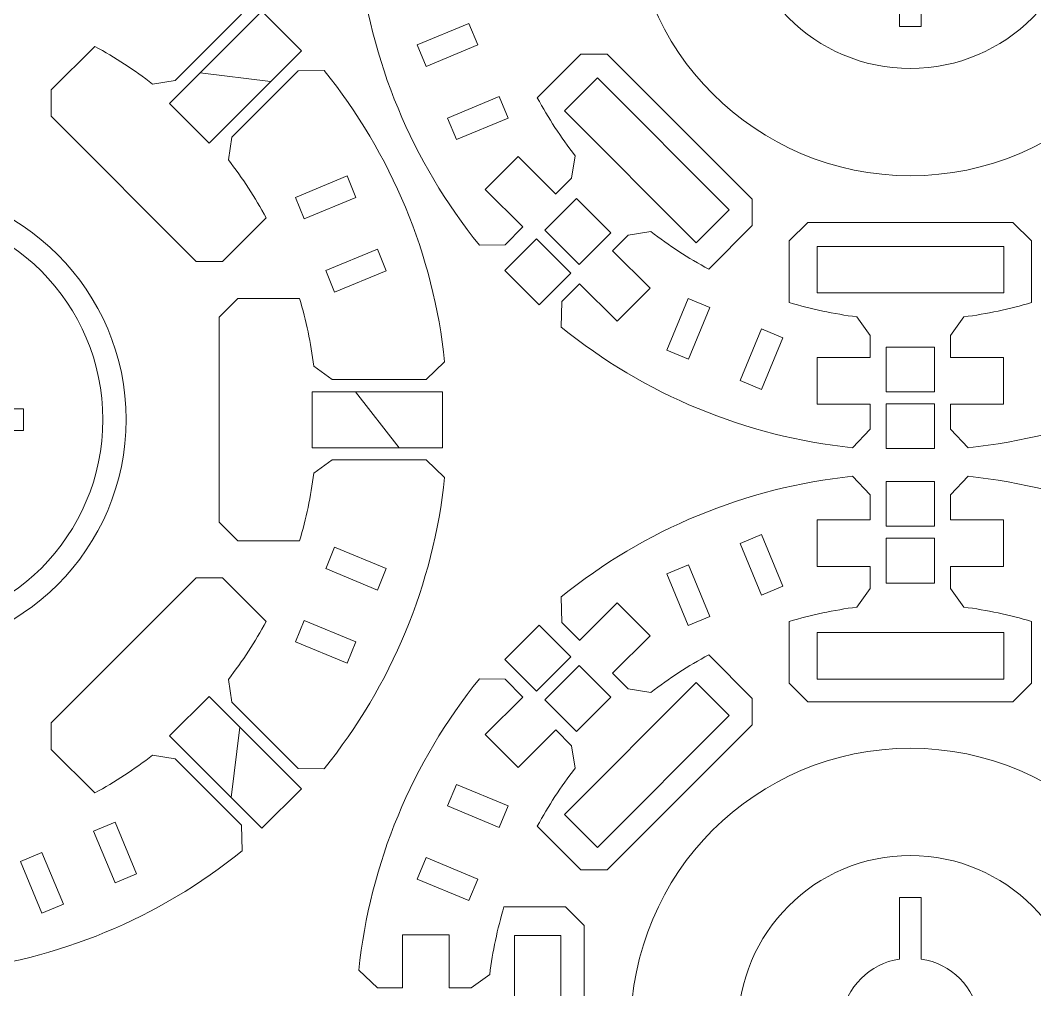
# Model space of a CAD drawing. Header units: centimetres. Extents: x -226 to -75, y 0 to 222.
# Drawn here: x -207.54 to -196.65, y 114.43 to 124.82 of the extents above; entities that cross this region are included whole.
import ezdxf

# ---------------------------------------------------------------- set-up
doc = ezdxf.new("R2010")
doc.units = ezdxf.units.CM
doc.header["$MEASUREMENT"] = 0
doc.layers.add('layer 1', color=7, linetype='Continuous')

msp = doc.modelspace()

# ---------------------------------------------------------------- linework, layer by layer
at = {"layer": 'layer 1', "color": 242, "lineweight": 9}
for points, knots in [([(-200.98773, 126.15792), (-200.98773, 124.50096), (-199.6447, 123.15794), (-197.98788, 123.15794), (-197.98788, 123.15794), (-196.33092, 123.15787), (-194.98782, 124.50103), (-194.98789, 126.15785), (-194.98789, 126.15785), (-194.98782, 127.81473), (-196.33099, 129.15783), (-197.98795, 129.1579), (-197.98795, 129.1579), (-199.6447, 129.15783), (-200.98773, 127.8148), (-200.98773, 126.15792)], [0, 0, 0, 0, 0.2, 0.2, 0.2, 0.2, 0.4, 0.4, 0.4, 0.4, 0.6, 0.6, 0.6, 0.6, 1, 1, 1, 1]), ([(-197.9878, 128.00786), (-196.96612, 128.00786), (-196.13787, 127.17965), (-196.13787, 126.15798), (-196.13787, 126.15798), (-196.13787, 125.13619), (-196.96612, 124.3079), (-197.9878, 124.3079), (-197.9878, 124.3079), (-199.00955, 124.3079), (-199.8378, 125.13626), (-199.8378, 126.15794), (-199.8378, 126.15794), (-199.8378, 127.17958), (-199.00955, 128.00793), (-197.9878, 128.00786)], [0, 0, 0, 0, 0.2, 0.2, 0.2, 0.2, 0.4, 0.4, 0.4, 0.4, 0.6, 0.6, 0.6, 0.6, 1, 1, 1, 1]), ([(-199.38782, 126.27457), (-199.38782, 126.27457), (-198.72788, 126.2745), (-198.72788, 126.2745), (-198.72788, 126.2745), (-198.67765, 126.59511), (-198.42499, 126.84763), (-198.10445, 126.89786), (-198.10445, 126.89786), (-198.10445, 126.89786), (-198.10452, 127.55793), (-198.10452, 127.55793), (-198.10452, 127.55793), (-198.10452, 127.55793), (-197.87116, 127.55793), (-197.87116, 127.55793), (-197.87116, 127.55793), (-197.87116, 127.55793), (-197.87116, 126.89786), (-197.87116, 126.89786), (-197.87116, 126.89786), (-197.55063, 126.84777), (-197.29804, 126.59511), (-197.2478, 126.27464), (-197.2478, 126.27464), (-197.2478, 126.27464), (-196.58786, 126.27457), (-196.58786, 126.27457), (-196.58786, 126.27457), (-196.58786, 126.27457), (-196.58786, 126.04121), (-196.58786, 126.04121), (-196.58786, 126.04121), (-196.58786, 126.04121), (-197.2478, 126.04121), (-197.2478, 126.04121), (-197.2478, 126.04121), (-197.29804, 125.72075), (-197.55063, 125.46816), (-197.87116, 125.41792), (-197.87116, 125.41792), (-197.87116, 125.41792), (-197.87116, 124.75798), (-197.87116, 124.75798), (-197.87116, 124.75798), (-197.87116, 124.75798), (-198.10445, 124.75784), (-198.10445, 124.75784), (-198.10445, 124.75784), (-198.10445, 124.75784), (-198.10452, 125.41792), (-198.10452, 125.41792), (-198.10452, 125.41792), (-198.42506, 125.46816), (-198.67765, 125.72068), (-198.72788, 126.04121), (-198.72788, 126.04121), (-198.72788, 126.04121), (-199.38782, 126.04121), (-199.38782, 126.04121), (-199.38782, 126.04121), (-199.38782, 126.04121), (-199.38782, 126.27457), (-199.38782, 126.27457)], [0, 0, 0, 0, 0.05882353, 0.05882353, 0.05882353, 0.05882353, 0.11764706, 0.11764706, 0.11764706, 0.11764706, 0.17647059, 0.17647059, 0.17647059, 0.17647059, 0.23529412, 0.23529412, 0.23529412, 0.23529412, 0.29411765, 0.29411765, 0.29411765, 0.29411765, 0.35294118, 0.35294118, 0.35294118, 0.35294118, 0.41176471, 0.41176471, 0.41176471, 0.41176471, 0.47058824, 0.47058824, 0.47058824, 0.47058824, 0.52941176, 0.52941176, 0.52941176, 0.52941176, 0.58823529, 0.58823529, 0.58823529, 0.58823529, 0.64705882, 0.64705882, 0.64705882, 0.64705882, 0.70588235, 0.70588235, 0.70588235, 0.70588235, 0.76470588, 0.76470588, 0.76470588, 0.76470588, 0.82352941, 0.82352941, 0.82352941, 0.82352941, 0.88235294, 0.88235294, 0.88235294, 0.88235294, 1, 1, 1, 1]), ([(-205.93522, 123.9323), (-205.93522, 123.9323), (-205.511, 123.50802), (-205.511, 123.50802), (-205.511, 123.50802), (-205.511, 123.50802), (-204.521, 124.49798), (-204.521, 124.49798), (-204.521, 124.49798), (-204.521, 124.49798), (-204.94529, 124.92223), (-204.94529, 124.92223), (-204.94529, 124.92223), (-204.94529, 124.92223), (-205.93522, 123.9323), (-205.93522, 123.9323)], [0, 0, 0, 0, 0.2, 0.2, 0.2, 0.2, 0.4, 0.4, 0.4, 0.4, 0.6, 0.6, 0.6, 0.6, 1, 1, 1, 1]), ([(-201.34545, 124.20593), (-201.34545, 124.20593), (-201.69894, 123.85234), (-201.69894, 123.85234), (-201.69894, 123.85234), (-201.69894, 123.85234), (-200.28491, 122.43813), (-200.28491, 122.43813), (-200.28491, 122.43813), (-200.28491, 122.43813), (-199.93132, 122.79165), (-199.93132, 122.79165), (-199.93132, 122.79165), (-199.93132, 122.79165), (-201.34545, 124.20593), (-201.34545, 124.20593)], [0, 0, 0, 0, 0.2, 0.2, 0.2, 0.2, 0.4, 0.4, 0.4, 0.4, 0.6, 0.6, 0.6, 0.6, 1, 1, 1, 1]), ([(-208.90193, 123.04216), (-207.52119, 123.04216), (-206.4019, 121.92283), (-206.4019, 120.54213), (-206.4019, 120.54213), (-206.4019, 119.16139), (-207.52119, 118.04217), (-208.90185, 118.04217), (-208.90185, 118.04217), (-210.28259, 118.04217), (-211.40188, 119.16139), (-211.40188, 120.54213), (-211.40188, 120.54213), (-211.40188, 121.9229), (-210.28259, 123.04216), (-208.90193, 123.04216)], [0, 0, 0, 0, 0.2, 0.2, 0.2, 0.2, 0.4, 0.4, 0.4, 0.4, 0.6, 0.6, 0.6, 0.6, 1, 1, 1, 1]), ([(-201.54051, 122.20482), (-201.54051, 122.20482), (-201.20104, 122.54436), (-201.20104, 122.54436), (-201.20104, 122.54436), (-201.20104, 122.54436), (-201.56863, 122.9121), (-201.56863, 122.9121), (-201.56863, 122.9121), (-201.56863, 122.9121), (-201.90818, 122.57248), (-201.90818, 122.57248), (-201.90818, 122.57248), (-201.90818, 122.57248), (-201.54051, 122.20482), (-201.54051, 122.20482)], [0, 0, 0, 0, 0.2, 0.2, 0.2, 0.2, 0.4, 0.4, 0.4, 0.4, 0.6, 0.6, 0.6, 0.6, 1, 1, 1, 1]), ([(-208.90185, 122.79212), (-207.65927, 122.79212), (-206.65187, 121.78476), (-206.65187, 120.54206), (-206.65187, 120.54206), (-206.65187, 119.29948), (-207.65927, 118.29219), (-208.90193, 118.29219), (-208.90193, 118.29219), (-210.14451, 118.29212), (-211.15183, 119.29948), (-211.1519, 120.54206), (-211.1519, 120.54206), (-211.1519, 121.78476), (-210.14444, 122.79212), (-208.90185, 122.79212)], [0, 0, 0, 0, 0.2, 0.2, 0.2, 0.2, 0.4, 0.4, 0.4, 0.4, 0.6, 0.6, 0.6, 0.6, 1, 1, 1, 1]), ([(-201.9717, 121.77356), (-201.9717, 121.77356), (-201.63222, 122.11318), (-201.63222, 122.11318), (-201.63222, 122.11318), (-201.63222, 122.11318), (-201.99982, 122.48084), (-201.99982, 122.48084), (-201.99982, 122.48084), (-201.99982, 122.48084), (-202.3393, 122.14129), (-202.3393, 122.14129), (-202.3393, 122.14129), (-202.3393, 122.14129), (-201.9717, 121.77356), (-201.9717, 121.77356)], [0, 0, 0, 0, 0.2, 0.2, 0.2, 0.2, 0.4, 0.4, 0.4, 0.4, 0.6, 0.6, 0.6, 0.6, 1, 1, 1, 1]), ([(-198.9868, 121.9004), (-198.9868, 121.9004), (-196.9868, 121.9004), (-196.9868, 121.9004), (-196.9868, 121.9004), (-196.9868, 121.9004), (-196.9868, 122.40043), (-196.9868, 122.40043), (-196.9868, 122.40043), (-196.9868, 122.40043), (-198.9868, 122.40043), (-198.9868, 122.40043), (-198.9868, 122.40043), (-198.9868, 122.40043), (-198.9868, 121.9004), (-198.9868, 121.9004)], [0, 0, 0, 0, 0.2, 0.2, 0.2, 0.2, 0.4, 0.4, 0.4, 0.4, 0.6, 0.6, 0.6, 0.6, 1, 1, 1, 1]), ([(-210.30194, 120.65884), (-210.30194, 120.65884), (-209.64193, 120.65884), (-209.64193, 120.65884), (-209.64193, 120.65884), (-209.59169, 120.97938), (-209.33911, 121.23197), (-209.01857, 121.2822), (-209.01857, 121.2822), (-209.01857, 121.2822), (-209.01857, 121.94214), (-209.01857, 121.94214), (-209.01857, 121.94214), (-209.01857, 121.94214), (-208.78528, 121.94214), (-208.78528, 121.94214), (-208.78528, 121.94214), (-208.78528, 121.94214), (-208.78528, 121.2822), (-208.78528, 121.2822), (-208.78528, 121.2822), (-208.46467, 121.23197), (-208.21209, 120.97938), (-208.16199, 120.65884), (-208.16199, 120.65884), (-208.16199, 120.65884), (-207.50191, 120.65892), (-207.50191, 120.65892), (-207.50191, 120.65892), (-207.50191, 120.65892), (-207.50191, 120.42555), (-207.50191, 120.42555), (-207.50191, 120.42555), (-207.50191, 120.42555), (-208.16199, 120.42548), (-208.16199, 120.42548), (-208.16199, 120.42548), (-208.21202, 120.10488), (-208.46475, 119.85243), (-208.78528, 119.80219), (-208.78528, 119.80219), (-208.78528, 119.80219), (-208.78528, 119.14218), (-208.78528, 119.14218), (-208.78528, 119.14218), (-208.78528, 119.14218), (-209.01857, 119.14218), (-209.01857, 119.14218), (-209.01857, 119.14218), (-209.01857, 119.14218), (-209.01857, 119.80219), (-209.01857, 119.80219), (-209.01857, 119.80219), (-209.33911, 119.85243), (-209.59169, 120.10502), (-209.64186, 120.42548), (-209.64186, 120.42548), (-209.64186, 120.42548), (-210.30194, 120.42541), (-210.30194, 120.42541), (-210.30194, 120.42541), (-210.30194, 120.42541), (-210.30194, 120.65884), (-210.30194, 120.65884)], [0, 0, 0, 0, 0.05882353, 0.05882353, 0.05882353, 0.05882353, 0.11764706, 0.11764706, 0.11764706, 0.11764706, 0.17647059, 0.17647059, 0.17647059, 0.17647059, 0.23529412, 0.23529412, 0.23529412, 0.23529412, 0.29411765, 0.29411765, 0.29411765, 0.29411765, 0.35294118, 0.35294118, 0.35294118, 0.35294118, 0.41176471, 0.41176471, 0.41176471, 0.41176471, 0.47058824, 0.47058824, 0.47058824, 0.47058824, 0.52941176, 0.52941176, 0.52941176, 0.52941176, 0.58823529, 0.58823529, 0.58823529, 0.58823529, 0.64705882, 0.64705882, 0.64705882, 0.64705882, 0.70588235, 0.70588235, 0.70588235, 0.70588235, 0.76470588, 0.76470588, 0.76470588, 0.76470588, 0.82352941, 0.82352941, 0.82352941, 0.82352941, 0.88235294, 0.88235294, 0.88235294, 0.88235294, 1, 1, 1, 1]), ([(-197.72784, 121.32107), (-197.72784, 121.32107), (-198.24783, 121.32107), (-198.24783, 121.32107), (-198.24783, 121.32107), (-198.24783, 121.32107), (-198.24783, 120.84084), (-198.24783, 120.84084), (-198.24783, 120.84084), (-198.24783, 120.84084), (-197.72784, 120.84084), (-197.72784, 120.84084), (-197.72784, 120.84084), (-197.72784, 120.84084), (-197.72784, 121.32107), (-197.72784, 121.32107)], [0, 0, 0, 0, 0.2, 0.2, 0.2, 0.2, 0.4, 0.4, 0.4, 0.4, 0.6, 0.6, 0.6, 0.6, 1, 1, 1, 1]), ([(-204.40641, 120.24143), (-204.40641, 120.24143), (-203.00644, 120.24143), (-203.00644, 120.24143), (-203.00644, 120.24143), (-203.00644, 120.24143), (-203.00644, 120.84144), (-203.00644, 120.84144), (-203.00644, 120.84144), (-203.00644, 120.84144), (-204.40641, 120.84144), (-204.40641, 120.84144), (-204.40641, 120.84144), (-204.40641, 120.84144), (-204.40641, 120.24143), (-204.40641, 120.24143)], [0, 0, 0, 0, 0.2, 0.2, 0.2, 0.2, 0.4, 0.4, 0.4, 0.4, 0.6, 0.6, 0.6, 0.6, 1, 1, 1, 1]), ([(-197.72784, 120.71123), (-197.72784, 120.71123), (-198.24783, 120.71123), (-198.24783, 120.71123), (-198.24783, 120.71123), (-198.24783, 120.71123), (-198.24783, 120.23106), (-198.24783, 120.23106), (-198.24783, 120.23106), (-198.24783, 120.23106), (-197.72784, 120.23106), (-197.72784, 120.23106), (-197.72784, 120.23106), (-197.72784, 120.23106), (-197.72784, 120.71123), (-197.72784, 120.71123)], [0, 0, 0, 0, 0.2, 0.2, 0.2, 0.2, 0.4, 0.4, 0.4, 0.4, 0.6, 0.6, 0.6, 0.6, 1, 1, 1, 1]), ([(-197.72784, 119.39951), (-197.72784, 119.39951), (-197.72784, 119.87971), (-197.72784, 119.87971), (-197.72784, 119.87971), (-197.72784, 119.87971), (-198.24783, 119.87975), (-198.24783, 119.87975), (-198.24783, 119.87975), (-198.24783, 119.87975), (-198.24783, 119.39951), (-198.24783, 119.39951), (-198.24783, 119.39951), (-198.24783, 119.39951), (-197.72784, 119.39951), (-197.72784, 119.39951)], [0, 0, 0, 0, 0.2, 0.2, 0.2, 0.2, 0.4, 0.4, 0.4, 0.4, 0.6, 0.6, 0.6, 0.6, 1, 1, 1, 1]), ([(-197.72784, 119.26992), (-197.72784, 119.26992), (-198.24783, 119.26992), (-198.24783, 119.26992), (-198.24783, 119.26992), (-198.24783, 119.26992), (-198.24783, 118.78975), (-198.24783, 118.78975), (-198.24783, 118.78975), (-198.24783, 118.78975), (-197.72784, 118.78975), (-197.72784, 118.78975), (-197.72784, 118.78975), (-197.72784, 118.78975), (-197.72784, 119.26992), (-197.72784, 119.26992)], [0, 0, 0, 0, 0.2, 0.2, 0.2, 0.2, 0.4, 0.4, 0.4, 0.4, 0.6, 0.6, 0.6, 0.6, 1, 1, 1, 1]), ([(-202.3393, 117.96945), (-202.3393, 117.96945), (-201.99982, 117.62997), (-201.99982, 117.62997), (-201.99982, 117.62997), (-201.99982, 117.62997), (-201.63222, 117.99763), (-201.63222, 117.99763), (-201.63222, 117.99763), (-201.63222, 117.99763), (-201.97163, 118.33718), (-201.97163, 118.33718), (-201.97163, 118.33718), (-201.97163, 118.33718), (-202.3393, 117.96945), (-202.3393, 117.96945)], [0, 0, 0, 0, 0.2, 0.2, 0.2, 0.2, 0.4, 0.4, 0.4, 0.4, 0.6, 0.6, 0.6, 0.6, 1, 1, 1, 1]), ([(-198.9868, 117.76052), (-198.9868, 117.76052), (-196.9868, 117.76052), (-196.9868, 117.76052), (-196.9868, 117.76052), (-196.9868, 117.76052), (-196.9868, 118.26055), (-196.9868, 118.26055), (-196.9868, 118.26055), (-196.9868, 118.26055), (-198.9868, 118.26055), (-198.9868, 118.26055), (-198.9868, 118.26055), (-198.9868, 118.26055), (-198.9868, 117.76052), (-198.9868, 117.76052)], [0, 0, 0, 0, 0.2, 0.2, 0.2, 0.2, 0.4, 0.4, 0.4, 0.4, 0.6, 0.6, 0.6, 0.6, 1, 1, 1, 1]), ([(-201.90818, 117.53828), (-201.90818, 117.53828), (-201.5687, 117.19881), (-201.5687, 117.19881), (-201.5687, 117.19881), (-201.5687, 117.19881), (-201.20103, 117.56639), (-201.20103, 117.56639), (-201.20103, 117.56639), (-201.20103, 117.56639), (-201.54051, 117.90591), (-201.54051, 117.90591), (-201.54051, 117.90591), (-201.54051, 117.90591), (-201.90818, 117.53828), (-201.90818, 117.53828)], [0, 0, 0, 0, 0.2, 0.2, 0.2, 0.2, 0.4, 0.4, 0.4, 0.4, 0.6, 0.6, 0.6, 0.6, 1, 1, 1, 1]), ([(-201.69892, 116.30873), (-201.69892, 116.30873), (-201.34544, 115.95522), (-201.34544, 115.95522), (-201.34544, 115.95522), (-201.34544, 115.95522), (-199.93134, 117.36935), (-199.93134, 117.36935), (-199.93134, 117.36935), (-199.93134, 117.36935), (-200.28485, 117.72283), (-200.28485, 117.72283), (-200.28485, 117.72283), (-200.28485, 117.72283), (-201.69892, 116.30873), (-201.69892, 116.30873)], [0, 0, 0, 0, 0.2, 0.2, 0.2, 0.2, 0.4, 0.4, 0.4, 0.4, 0.6, 0.6, 0.6, 0.6, 1, 1, 1, 1]), ([(-205.51099, 117.57486), (-205.51099, 117.57486), (-205.9352, 117.15066), (-205.9352, 117.15066), (-205.9352, 117.15066), (-205.9352, 117.15066), (-204.94531, 116.16066), (-204.94531, 116.16066), (-204.94531, 116.16066), (-204.94531, 116.16066), (-204.52106, 116.58495), (-204.52106, 116.58495), (-204.52106, 116.58495), (-204.52106, 116.58495), (-205.51099, 117.57486), (-205.51099, 117.57486)], [0, 0, 0, 0, 0.2, 0.2, 0.2, 0.2, 0.4, 0.4, 0.4, 0.4, 0.6, 0.6, 0.6, 0.6, 1, 1, 1, 1]), ([(-200.98773, 114.01809), (-200.98773, 112.36113), (-199.6447, 111.0181), (-197.98788, 111.0181), (-197.98788, 111.0181), (-196.33092, 111.01803), (-194.98782, 112.3612), (-194.98789, 114.01802), (-194.98789, 114.01802), (-194.98782, 115.67491), (-196.33099, 117.018), (-197.98795, 117.01808), (-197.98795, 117.01808), (-199.6447, 117.018), (-200.98773, 115.67498), (-200.98773, 114.01809)], [0, 0, 0, 0, 0.2, 0.2, 0.2, 0.2, 0.4, 0.4, 0.4, 0.4, 0.6, 0.6, 0.6, 0.6, 1, 1, 1, 1]), ([(-197.9878, 115.86804), (-196.96612, 115.86804), (-196.13787, 115.03982), (-196.13787, 114.01814), (-196.13787, 114.01814), (-196.13787, 112.99636), (-196.96612, 112.16807), (-197.9878, 112.16807), (-197.9878, 112.16807), (-199.00955, 112.16807), (-199.8378, 112.99643), (-199.8378, 114.01811), (-199.8378, 114.01811), (-199.8378, 115.03975), (-199.00955, 115.86811), (-197.9878, 115.86804)], [0, 0, 0, 0, 0.2, 0.2, 0.2, 0.2, 0.4, 0.4, 0.4, 0.4, 0.6, 0.6, 0.6, 0.6, 1, 1, 1, 1]), ([(-199.38782, 114.13474), (-199.38782, 114.13474), (-198.72788, 114.13467), (-198.72788, 114.13467), (-198.72788, 114.13467), (-198.67765, 114.45527), (-198.42499, 114.70779), (-198.10445, 114.75803), (-198.10445, 114.75803), (-198.10445, 114.75803), (-198.10452, 115.41811), (-198.10452, 115.41811), (-198.10452, 115.41811), (-198.10452, 115.41811), (-197.87116, 115.41811), (-197.87116, 115.41811), (-197.87116, 115.41811), (-197.87116, 115.41811), (-197.87116, 114.75803), (-197.87116, 114.75803), (-197.87116, 114.75803), (-197.55063, 114.70793), (-197.29804, 114.45527), (-197.2478, 114.13481), (-197.2478, 114.13481), (-197.2478, 114.13481), (-196.58786, 114.13474), (-196.58786, 114.13474), (-196.58786, 114.13474), (-196.58786, 114.13474), (-196.58786, 113.90138), (-196.58786, 113.90138), (-196.58786, 113.90138), (-196.58786, 113.90138), (-197.2478, 113.90138), (-197.2478, 113.90138), (-197.2478, 113.90138), (-197.29804, 113.58092), (-197.55063, 113.32833), (-197.87116, 113.27809), (-197.87116, 113.27809), (-197.87116, 113.27809), (-197.87116, 112.61815), (-197.87116, 112.61815), (-197.87116, 112.61815), (-197.87116, 112.61815), (-198.10445, 112.61801), (-198.10445, 112.61801), (-198.10445, 112.61801), (-198.10445, 112.61801), (-198.10452, 113.27809), (-198.10452, 113.27809), (-198.10452, 113.27809), (-198.42506, 113.32833), (-198.67765, 113.58084), (-198.72788, 113.90138), (-198.72788, 113.90138), (-198.72788, 113.90138), (-199.38782, 113.90138), (-199.38782, 113.90138), (-199.38782, 113.90138), (-199.38782, 113.90138), (-199.38782, 114.13474), (-199.38782, 114.13474)], [0, 0, 0, 0, 0.05882353, 0.05882353, 0.05882353, 0.05882353, 0.11764706, 0.11764706, 0.11764706, 0.11764706, 0.17647059, 0.17647059, 0.17647059, 0.17647059, 0.23529412, 0.23529412, 0.23529412, 0.23529412, 0.29411765, 0.29411765, 0.29411765, 0.29411765, 0.35294118, 0.35294118, 0.35294118, 0.35294118, 0.41176471, 0.41176471, 0.41176471, 0.41176471, 0.47058824, 0.47058824, 0.47058824, 0.47058824, 0.52941176, 0.52941176, 0.52941176, 0.52941176, 0.58823529, 0.58823529, 0.58823529, 0.58823529, 0.64705882, 0.64705882, 0.64705882, 0.64705882, 0.70588235, 0.70588235, 0.70588235, 0.70588235, 0.76470588, 0.76470588, 0.76470588, 0.76470588, 0.82352941, 0.82352941, 0.82352941, 0.82352941, 0.88235294, 0.88235294, 0.88235294, 0.88235294, 1, 1, 1, 1]), ([(-202.23658, 113.01059), (-202.23658, 113.01059), (-201.73662, 113.01059), (-201.73662, 113.01059), (-201.73662, 113.01059), (-201.73662, 113.01059), (-201.73662, 115.01059), (-201.73662, 115.01059), (-201.73662, 115.01059), (-201.73662, 115.01059), (-202.23658, 115.01059), (-202.23658, 115.01059), (-202.23658, 115.01059), (-202.23658, 115.01059), (-202.23658, 113.01059), (-202.23658, 113.01059)], [0, 0, 0, 0, 0.2, 0.2, 0.2, 0.2, 0.4, 0.4, 0.4, 0.4, 0.6, 0.6, 0.6, 0.6, 1, 1, 1, 1])]:
    msp.add_open_spline(points, degree=3, knots=knots, dxfattribs=at)
for points in [[(-202.61091, 122.41255), (-203.33541, 123.30702), (-203.78499, 124.39238), (-203.90504, 125.53696)], [(-205.87403, 124.17808), (-205.87403, 124.17808), (-205.16227, 124.88991), (-205.16227, 124.88991)], [(-202.72501, 124.79091), (-202.72501, 124.79091), (-203.2794, 124.56132), (-203.2794, 124.56132)], [(-202.62937, 124.55995), (-202.62937, 124.55995), (-202.72501, 124.79091), (-202.72501, 124.79091)], [(-207.20487, 124.07769), (-207.20487, 124.07769), (-206.73793, 124.54455), (-206.73793, 124.54455)], [(-206.73792, 124.54457), (-206.51909, 124.42632), (-206.31343, 124.29233), (-206.11672, 124.14004)], [(-203.27939, 124.56133), (-203.27939, 124.56133), (-203.18368, 124.33022), (-203.18368, 124.33022)], [(-203.18369, 124.33023), (-203.18369, 124.33023), (-202.62937, 124.55996), (-202.62937, 124.55996)], [(-201.52322, 124.4608), (-201.52322, 124.4608), (-201.99015, 123.99394), (-201.99015, 123.99394)], [(-201.24045, 124.4608), (-201.24045, 124.4608), (-201.52323, 124.4608), (-201.52323, 124.4608)], [(-199.68486, 122.9052), (-199.68486, 122.9052), (-201.24046, 124.46081), (-201.24046, 124.46081)], [(-204.55415, 124.28178), (-204.55415, 124.28178), (-205.26598, 123.56994), (-205.26598, 123.56994)], [(-204.27854, 124.2875), (-204.27854, 124.2875), (-204.55416, 124.28178), (-204.55416, 124.28178)], [(-202.98435, 121.163), (-203.10444, 122.30773), (-203.55395, 123.39315), (-204.27848, 124.28748)], [(-206.11677, 124.14012), (-206.11677, 124.14012), (-205.87403, 124.17807), (-205.87403, 124.17807)], [(-204.85105, 124.16795), (-204.85105, 124.16795), (-205.60525, 124.26228), (-205.60525, 124.26228)], [(-207.2048, 123.79492), (-207.2048, 123.79492), (-207.20487, 124.0777), (-207.20487, 124.0777)], [(-202.39979, 124.00557), (-202.39979, 124.00557), (-202.95411, 123.77605), (-202.95411, 123.77605)], [(-202.30408, 123.77461), (-202.30408, 123.77461), (-202.39979, 124.00557), (-202.39979, 124.00557)], [(-201.99017, 123.99392), (-201.87181, 123.77509), (-201.73786, 123.56949), (-201.58564, 123.37271)], [(-205.6492, 122.23925), (-205.6492, 122.23925), (-207.20481, 123.79493), (-207.20481, 123.79493)], [(-202.95411, 123.77605), (-202.95411, 123.77605), (-202.85833, 123.54502), (-202.85833, 123.54502)], [(-202.85833, 123.54503), (-202.85833, 123.54503), (-202.30408, 123.77461), (-202.30408, 123.77461)], [(-205.26597, 123.56995), (-205.26597, 123.56995), (-205.30393, 123.3272), (-205.30393, 123.3272)], [(-205.30394, 123.32735), (-205.15168, 123.13064), (-205.01773, 122.92497), (-204.89934, 122.70614)], [(-202.54827, 123.01131), (-202.54827, 123.01131), (-202.19486, 123.36483), (-202.19486, 123.36483)], [(-202.19488, 123.36485), (-202.19488, 123.36485), (-201.79186, 122.96176), (-201.79186, 122.96176)], [(-201.58565, 123.3727), (-201.58565, 123.3727), (-201.6236, 123.1301), (-201.6236, 123.1301)], [(-204.58536, 122.92544), (-204.58536, 122.92544), (-204.03097, 123.1551), (-204.03097, 123.1551)], [(-204.03097, 123.15509), (-204.03097, 123.15509), (-203.93534, 122.92406), (-203.93534, 122.92406)], [(-201.62361, 123.1301), (-201.62361, 123.1301), (-201.79188, 122.96179), (-201.79188, 122.96179)], [(-202.54827, 123.01131), (-202.54827, 123.01131), (-202.14533, 122.60823), (-202.14533, 122.60823)], [(-204.48965, 122.69448), (-204.48965, 122.69448), (-204.58536, 122.92545), (-204.58536, 122.92545)], [(-203.93534, 122.92406), (-203.93534, 122.92406), (-204.48966, 122.69447), (-204.48966, 122.69447)], [(-199.68493, 122.62236), (-199.68493, 122.62236), (-199.68486, 122.90522), (-199.68486, 122.90522)], [(-204.89934, 122.70613), (-204.89934, 122.70613), (-205.36642, 122.23926), (-205.36642, 122.23926)], [(-199.08789, 122.65791), (-199.08789, 122.65791), (-199.28784, 122.45796), (-199.28784, 122.45796)], [(-196.88786, 122.65791), (-196.88786, 122.65791), (-199.08788, 122.65791), (-199.08788, 122.65791)], [(-196.68776, 122.45796), (-196.68776, 122.45796), (-196.88786, 122.65791), (-196.88786, 122.65791)], [(-202.14533, 122.60823), (-202.14533, 122.60823), (-202.33531, 122.41826), (-202.33531, 122.41826)], [(-201.01563, 122.52204), (-201.01563, 122.52204), (-200.77295, 122.55993), (-200.77295, 122.55993)], [(-200.7731, 122.55994), (-200.57632, 122.40775), (-200.37072, 122.2738), (-200.15182, 122.15548)], [(-200.1518, 122.15548), (-200.1518, 122.15548), (-199.68494, 122.62235), (-199.68494, 122.62235)], [(-201.18388, 122.35371), (-201.18388, 122.35371), (-201.01561, 122.52202), (-201.01561, 122.52202)], [(-199.28784, 122.45796), (-199.28784, 122.45796), (-199.28792, 121.79752), (-199.28792, 121.79752)], [(-196.6879, 121.7976), (-196.6879, 121.7976), (-196.68776, 122.45797), (-196.68776, 122.45797)], [(-204.26007, 122.1401), (-204.26007, 122.1401), (-203.70568, 122.36976), (-203.70568, 122.36976)], [(-203.70569, 122.36975), (-203.70569, 122.36975), (-203.61005, 122.13879), (-203.61005, 122.13879)], [(-202.3353, 122.41827), (-202.3353, 122.41827), (-202.61085, 122.4127), (-202.61085, 122.4127)], [(-201.18388, 122.35371), (-201.18388, 122.35371), (-200.78087, 121.95063), (-200.78087, 121.95063)], [(-205.36643, 122.23925), (-205.36643, 122.23925), (-205.64922, 122.23925), (-205.64922, 122.23925)], [(-204.16437, 121.90914), (-204.16437, 121.90914), (-204.26008, 122.1401), (-204.26008, 122.1401)], [(-203.61005, 122.13879), (-203.61005, 122.13879), (-204.16437, 121.90913), (-204.16437, 121.90913)], [(-201.72731, 121.81021), (-201.72731, 121.81021), (-201.53741, 122.00018), (-201.53741, 122.00018)], [(-201.53741, 122.00018), (-201.53741, 122.00018), (-201.13433, 121.59702), (-201.13433, 121.59702)], [(-201.13434, 121.59703), (-201.13434, 121.59703), (-200.78093, 121.95062), (-200.78093, 121.95062)], [(-205.40185, 121.64215), (-205.40185, 121.64215), (-205.20189, 121.84217), (-205.20189, 121.84217)], [(-205.20189, 121.84217), (-205.20189, 121.84217), (-204.54153, 121.84217), (-204.54153, 121.84217)], [(-204.54154, 121.84217), (-204.47042, 121.60376), (-204.41972, 121.36369), (-204.38836, 121.11689)], [(-201.73296, 121.5346), (-201.73296, 121.5346), (-201.72731, 121.81023), (-201.72731, 121.81023)], [(-200.37112, 121.84136), (-200.37112, 121.84136), (-200.60078, 121.28697), (-200.60078, 121.28697)], [(-200.14023, 121.74565), (-200.14023, 121.74565), (-200.37112, 121.84136), (-200.37112, 121.84136)], [(-199.28792, 121.79753), (-199.04951, 121.72641), (-198.80941, 121.67579), (-198.56257, 121.64436)], [(-197.41309, 121.64436), (-197.16643, 121.6758), (-196.92615, 121.72649), (-196.68789, 121.79761)], [(-200.36974, 121.19133), (-200.36974, 121.19133), (-200.14023, 121.74565), (-200.14023, 121.74565)], [(-205.40185, 119.44217), (-205.40185, 119.44217), (-205.40185, 121.64213), (-205.40185, 121.64213)], [(-198.56258, 121.64436), (-198.56258, 121.64436), (-198.4178, 121.446), (-198.4178, 121.446)], [(-197.55785, 121.44593), (-197.55785, 121.44593), (-197.41307, 121.64436), (-197.41307, 121.64436)], [(-198.60868, 120.24042), (-199.75341, 120.36051), (-200.83877, 120.81009), (-201.73298, 121.53462)], [(-199.58578, 121.51607), (-199.58578, 121.51607), (-199.81543, 120.96175), (-199.81543, 120.96175)], [(-199.35496, 121.42044), (-199.35496, 121.42044), (-199.58578, 121.51607), (-199.58578, 121.51607)], [(-194.24257, 121.5346), (-195.13693, 120.81003), (-196.22226, 120.36053), (-197.36698, 120.2404)], [(-199.58447, 120.86612), (-199.58447, 120.86612), (-199.35495, 121.42044), (-199.35495, 121.42044)], [(-198.41782, 121.446), (-198.41782, 121.446), (-198.41782, 121.20801), (-198.41782, 121.20801)], [(-197.55792, 121.20787), (-197.55792, 121.20787), (-197.55785, 121.44593), (-197.55785, 121.44593)], [(-200.60077, 121.28697), (-200.60077, 121.28697), (-200.36974, 121.19133), (-200.36974, 121.19133)], [(-203.18327, 120.97214), (-203.18327, 120.97214), (-202.98434, 121.163), (-202.98434, 121.163)], [(-198.98785, 121.20794), (-198.98785, 121.20794), (-198.41783, 121.20801), (-198.41783, 121.20801)], [(-198.98785, 120.70792), (-198.98785, 120.70792), (-198.98785, 121.20795), (-198.98785, 121.20795)], [(-197.55792, 121.20787), (-197.55792, 121.20787), (-196.98784, 121.20794), (-196.98784, 121.20794)], [(-196.98783, 120.70792), (-196.98783, 120.70792), (-196.98783, 121.20795), (-196.98783, 121.20795)], [(-204.38837, 121.11691), (-204.38837, 121.11691), (-204.18993, 120.97213), (-204.18993, 120.97213)], [(-204.18993, 120.97214), (-204.18993, 120.97214), (-203.18328, 120.97214), (-203.18328, 120.97214)], [(-199.81543, 120.96175), (-199.81543, 120.96175), (-199.58446, 120.86612), (-199.58446, 120.86612)], [(-203.47314, 120.24144), (-203.47314, 120.24144), (-203.93983, 120.84144), (-203.93983, 120.84144)], [(-198.98785, 120.70792), (-198.98785, 120.70792), (-198.41783, 120.70792), (-198.41783, 120.70792)], [(-198.41782, 120.70792), (-198.41782, 120.70792), (-198.41782, 120.43928), (-198.41782, 120.43928)], [(-197.55785, 120.70792), (-197.55785, 120.70792), (-196.98784, 120.70792), (-196.98784, 120.70792)], [(-197.55785, 120.43927), (-197.55785, 120.43927), (-197.55785, 120.70791), (-197.55785, 120.70791)], [(-198.41782, 120.43927), (-198.41782, 120.43927), (-198.60874, 120.24034), (-198.60874, 120.24034)], [(-197.367, 120.24042), (-197.367, 120.24042), (-197.55785, 120.43928), (-197.55785, 120.43928)], [(-204.19, 120.11218), (-204.19, 120.11218), (-204.38837, 119.9674), (-204.38837, 119.9674)], [(-203.18327, 120.11218), (-203.18327, 120.11218), (-204.19, 120.11218), (-204.19, 120.11218)], [(-202.98435, 119.92132), (-202.98435, 119.92132), (-203.18328, 120.11217), (-203.18328, 120.11217)], [(-204.38837, 119.96741), (-204.41973, 119.72075), (-204.47049, 119.48055), (-204.54154, 119.24214)], [(-201.73296, 118.64131), (-200.83875, 119.36581), (-199.7535, 119.81539), (-198.60866, 119.93544)], [(-198.60868, 119.93543), (-198.60868, 119.93543), (-198.41783, 119.7365), (-198.41783, 119.7365)], [(-197.55785, 119.73651), (-197.55785, 119.73651), (-197.367, 119.93547), (-197.367, 119.93547)], [(-197.367, 119.93546), (-196.22227, 119.81534), (-195.13691, 119.36583), (-194.24259, 118.64129)], [(-204.27854, 116.79683), (-203.55411, 117.69126), (-203.10446, 118.77658), (-202.98434, 119.92124)], [(-198.41782, 119.73651), (-198.41782, 119.73651), (-198.41782, 119.46804), (-198.41782, 119.46804)], [(-197.55785, 119.46793), (-197.55785, 119.46793), (-197.55785, 119.7365), (-197.55785, 119.7365)], [(-205.20189, 119.24215), (-205.20189, 119.24215), (-205.40185, 119.44218), (-205.40185, 119.44218)], [(-198.98785, 119.46793), (-198.98785, 119.46793), (-198.98785, 118.9679), (-198.98785, 118.9679)], [(-198.41782, 119.46803), (-198.41782, 119.46803), (-198.98784, 119.46792), (-198.98784, 119.46792)], [(-196.98783, 119.46796), (-196.98783, 119.46796), (-197.55785, 119.46793), (-197.55785, 119.46793)], [(-196.98783, 119.46796), (-196.98783, 119.46796), (-196.98783, 118.96797), (-196.98783, 118.96797)], [(-199.58447, 119.3098), (-199.58447, 119.3098), (-199.81543, 119.21409), (-199.81543, 119.21409)], [(-199.35489, 118.75541), (-199.35489, 118.75541), (-199.58447, 119.3098), (-199.58447, 119.3098)], [(-204.54154, 119.24215), (-204.54154, 119.24215), (-205.2019, 119.24215), (-205.2019, 119.24215)], [(-204.26007, 118.94415), (-204.26007, 118.94415), (-204.16436, 119.17511), (-204.16436, 119.17511)], [(-204.16437, 119.17511), (-204.16437, 119.17511), (-203.61005, 118.94545), (-203.61005, 118.94545)], [(-199.81543, 119.21409), (-199.81543, 119.21409), (-199.58584, 118.65977), (-199.58584, 118.65977)], [(-203.70569, 118.7145), (-203.70569, 118.7145), (-204.26008, 118.94416), (-204.26008, 118.94416)], [(-203.61005, 118.94546), (-203.61005, 118.94546), (-203.70569, 118.7145), (-203.70569, 118.7145)], [(-200.36974, 118.98444), (-200.36974, 118.98444), (-200.60071, 118.8888), (-200.60071, 118.8888)], [(-200.14009, 118.4302), (-200.14009, 118.4302), (-200.36975, 118.98444), (-200.36975, 118.98444)], [(-198.41782, 118.96797), (-198.41782, 118.96797), (-198.98784, 118.9679), (-198.98784, 118.9679)], [(-198.41782, 118.96797), (-198.41782, 118.96797), (-198.41782, 118.72992), (-198.41782, 118.72992)], [(-196.98783, 118.96797), (-196.98783, 118.96797), (-197.55785, 118.96797), (-197.55785, 118.96797)], [(-197.55785, 118.72992), (-197.55785, 118.72992), (-197.55785, 118.96797), (-197.55785, 118.96797)], [(-207.20487, 117.2894), (-207.20487, 117.2894), (-205.64919, 118.84508), (-205.64919, 118.84508)], [(-205.6492, 118.84507), (-205.6492, 118.84507), (-205.36635, 118.84507), (-205.36635, 118.84507)], [(-205.36636, 118.84507), (-205.36636, 118.84507), (-204.89943, 118.3782), (-204.89943, 118.3782)], [(-200.6007, 118.88881), (-200.6007, 118.88881), (-200.37112, 118.33456), (-200.37112, 118.33456)], [(-199.58585, 118.65978), (-199.58585, 118.65978), (-199.35488, 118.75541), (-199.35488, 118.75541)], [(-198.41782, 118.72992), (-198.41782, 118.72992), (-198.5626, 118.53148), (-198.5626, 118.53148)], [(-197.41309, 118.53155), (-197.41309, 118.53155), (-197.55787, 118.72992), (-197.55787, 118.72992)], [(-201.72731, 118.36563), (-201.72731, 118.36563), (-201.73302, 118.64126), (-201.73302, 118.64126)], [(-201.13434, 118.57875), (-201.13434, 118.57875), (-201.53742, 118.17566), (-201.53742, 118.17566)], [(-201.13434, 118.57875), (-201.13434, 118.57875), (-200.78086, 118.22523), (-200.78086, 118.22523)], [(-198.56258, 118.53148), (-198.80939, 118.50012), (-199.04952, 118.44936), (-199.28786, 118.37824)], [(-196.68783, 118.37824), (-196.92624, 118.44936), (-197.16641, 118.50013), (-197.41311, 118.53156)], [(-200.37112, 118.33456), (-200.37112, 118.33456), (-200.14009, 118.4302), (-200.14009, 118.4302)], [(-204.89941, 118.37819), (-205.01774, 118.15944), (-205.15165, 117.9537), (-205.30387, 117.75699)], [(-204.58536, 118.15888), (-204.58536, 118.15888), (-204.48972, 118.38984), (-204.48972, 118.38984)], [(-204.48972, 118.38984), (-204.48972, 118.38984), (-203.93533, 118.16025), (-203.93533, 118.16025)], [(-201.53741, 118.17567), (-201.53741, 118.17567), (-201.72731, 118.36564), (-201.72731, 118.36564)], [(-199.28784, 118.37824), (-199.28784, 118.37824), (-199.28784, 117.71795), (-199.28784, 117.71795)], [(-196.68783, 117.71803), (-196.68783, 117.71803), (-196.68783, 118.37825), (-196.68783, 118.37825)], [(-200.78088, 118.22521), (-200.78088, 118.22521), (-201.18396, 117.82213), (-201.18396, 117.82213)], [(-204.03097, 117.92923), (-204.03097, 117.92923), (-204.58536, 118.15888), (-204.58536, 118.15888)], [(-203.93534, 118.16025), (-203.93534, 118.16025), (-204.03097, 117.92922), (-204.03097, 117.92922)], [(-200.1518, 118.02044), (-200.3707, 117.90212), (-200.5763, 117.7682), (-200.77301, 117.61598)], [(-199.68493, 117.55357), (-199.68493, 117.55357), (-200.15179, 118.02044), (-200.15179, 118.02044)], [(-205.30387, 117.75697), (-205.30387, 117.75697), (-205.26598, 117.51437), (-205.26598, 117.51437)], [(-203.90509, 114.6389), (-203.78493, 115.78369), (-203.33542, 116.86898), (-202.61089, 117.7633)], [(-202.61084, 117.76329), (-202.61084, 117.76329), (-202.33521, 117.75751), (-202.33521, 117.75751)], [(-202.33523, 117.7575), (-202.33523, 117.7575), (-202.1454, 117.56764), (-202.1454, 117.56764)], [(-201.01556, 117.65388), (-201.01556, 117.65388), (-201.18393, 117.82215), (-201.18393, 117.82215)], [(-200.77296, 117.61584), (-200.77296, 117.61584), (-201.01556, 117.65387), (-201.01556, 117.65387)], [(-199.28784, 117.71795), (-199.28784, 117.71795), (-199.08782, 117.51797), (-199.08782, 117.51797)], [(-196.88786, 117.51795), (-196.88786, 117.51795), (-196.68783, 117.71801), (-196.68783, 117.71801)], [(-202.14541, 117.56763), (-202.14541, 117.56763), (-202.54835, 117.1647), (-202.54835, 117.1647)], [(-199.68493, 117.27071), (-199.68493, 117.27071), (-199.68493, 117.55357), (-199.68493, 117.55357)], [(-205.26597, 117.51437), (-205.26597, 117.51437), (-204.55414, 116.80247), (-204.55414, 116.80247)], [(-199.08782, 117.51795), (-199.08782, 117.51795), (-196.88787, 117.51795), (-196.88787, 117.51795)], [(-207.2048, 117.00664), (-207.2048, 117.00664), (-207.20487, 117.28942), (-207.20487, 117.28942)], [(-205.27527, 116.49063), (-205.27527, 116.49063), (-205.18101, 117.24491), (-205.18101, 117.24491)], [(-201.7918, 117.21424), (-201.7918, 117.21424), (-202.19488, 116.81116), (-202.19488, 116.81116)], [(-201.7918, 117.21424), (-201.7918, 117.21424), (-201.62352, 117.04593), (-201.62352, 117.04593)], [(-201.24045, 115.71514), (-201.24045, 115.71514), (-199.68492, 117.27071), (-199.68492, 117.27071)], [(-202.54834, 117.1647), (-202.54834, 117.1647), (-202.19486, 116.81118), (-202.19486, 116.81118)], [(-206.73792, 116.53962), (-206.73792, 116.53962), (-207.20479, 117.00663), (-207.20479, 117.00663)], [(-201.62354, 117.04591), (-201.62354, 117.04591), (-201.58572, 116.80317), (-201.58572, 116.80317)], [(-206.11677, 116.94421), (-206.31341, 116.79188), (-206.51908, 116.65801), (-206.73791, 116.53961)], [(-205.8741, 116.90618), (-205.8741, 116.90618), (-206.11671, 116.94421), (-206.11671, 116.94421)], [(-205.16227, 116.19442), (-205.16227, 116.19442), (-205.87411, 116.90619), (-205.87411, 116.90619)], [(-204.55415, 116.80249), (-204.55415, 116.80249), (-204.27859, 116.79684), (-204.27859, 116.79684)], [(-201.58571, 116.80317), (-201.7379, 116.60661), (-201.87178, 116.40087), (-201.99017, 116.18204)], [(-202.85833, 116.63099), (-202.85833, 116.63099), (-202.95411, 116.39995), (-202.95411, 116.39995)], [(-202.30408, 116.40141), (-202.30408, 116.40141), (-202.85833, 116.63099), (-202.85833, 116.63099)], [(-202.95411, 116.39996), (-202.95411, 116.39996), (-202.39979, 116.1703), (-202.39979, 116.1703)], [(-202.39979, 116.17031), (-202.39979, 116.17031), (-202.30408, 116.40141), (-202.30408, 116.40141)], [(-206.74957, 116.12993), (-206.74957, 116.12993), (-206.5186, 116.22564), (-206.5186, 116.22564)], [(-206.51861, 116.22564), (-206.51861, 116.22564), (-206.28895, 115.67125), (-206.28895, 115.67125)], [(-206.51999, 115.57562), (-206.51999, 115.57562), (-206.74958, 116.12994), (-206.74958, 116.12994)], [(-205.15655, 115.91889), (-205.15655, 115.91889), (-205.16227, 116.19444), (-205.16227, 116.19444)], [(-201.99017, 116.18202), (-201.99017, 116.18202), (-201.52323, 115.71509), (-201.52323, 115.71509)], [(-208.28105, 114.62456), (-207.13632, 114.74465), (-206.05097, 115.19423), (-205.15664, 115.91883)], [(-207.53484, 115.80465), (-207.53484, 115.80465), (-207.30388, 115.90028), (-207.30388, 115.90028)], [(-207.30388, 115.90028), (-207.30388, 115.90028), (-207.07423, 115.34603), (-207.07423, 115.34603)], [(-207.30533, 115.25033), (-207.30533, 115.25033), (-207.53485, 115.80465), (-207.53485, 115.80465)], [(-203.18369, 115.84571), (-203.18369, 115.84571), (-203.27932, 115.61468), (-203.27932, 115.61468)], [(-202.62937, 115.61599), (-202.62937, 115.61599), (-203.18369, 115.84572), (-203.18369, 115.84572)], [(-201.52322, 115.71507), (-201.52322, 115.71507), (-201.24043, 115.71514), (-201.24043, 115.71514)], [(-206.28896, 115.67125), (-206.28896, 115.67125), (-206.51999, 115.57562), (-206.51999, 115.57562)], [(-203.27932, 115.61468), (-203.27932, 115.61468), (-202.725, 115.38509), (-202.725, 115.38509)], [(-202.72501, 115.3851), (-202.72501, 115.3851), (-202.62937, 115.616), (-202.62937, 115.616)], [(-207.07423, 115.34604), (-207.07423, 115.34604), (-207.30534, 115.25033), (-207.30534, 115.25033)], [(-202.34791, 115.31806), (-202.41903, 115.07972), (-202.46972, 114.83955), (-202.50115, 114.59285)], [(-201.68762, 115.31799), (-201.68762, 115.31799), (-202.34791, 115.31806), (-202.34791, 115.31806)], [(-201.48774, 115.11811), (-201.48774, 115.11811), (-201.68762, 115.31799), (-201.68762, 115.31799)], [(-201.48774, 112.91807), (-201.48774, 112.91807), (-201.48774, 115.1181), (-201.48774, 115.1181)], [(-203.43752, 115.01806), (-203.43752, 115.01806), (-203.43759, 114.44797), (-203.43759, 114.44797)], [(-203.43752, 115.01806), (-203.43752, 115.01806), (-202.93756, 115.01806), (-202.93756, 115.01806)], [(-202.9375, 115.01806), (-202.9375, 115.01806), (-202.9375, 114.44804), (-202.9375, 114.44804)], [(-203.7061, 114.44804), (-203.7061, 114.44804), (-203.9051, 114.63889), (-203.9051, 114.63889)], [(-202.50114, 114.59287), (-202.50114, 114.59287), (-202.69951, 114.44805), (-202.69951, 114.44805)], [(-203.43759, 114.44797), (-203.43759, 114.44797), (-203.70609, 114.44804), (-203.70609, 114.44804)], [(-202.69951, 114.44804), (-202.69951, 114.44804), (-202.9375, 114.44804), (-202.9375, 114.44804)]]:
    msp.add_open_spline(points, degree=3, dxfattribs=at)

doc.saveas('drawing.dxf')
